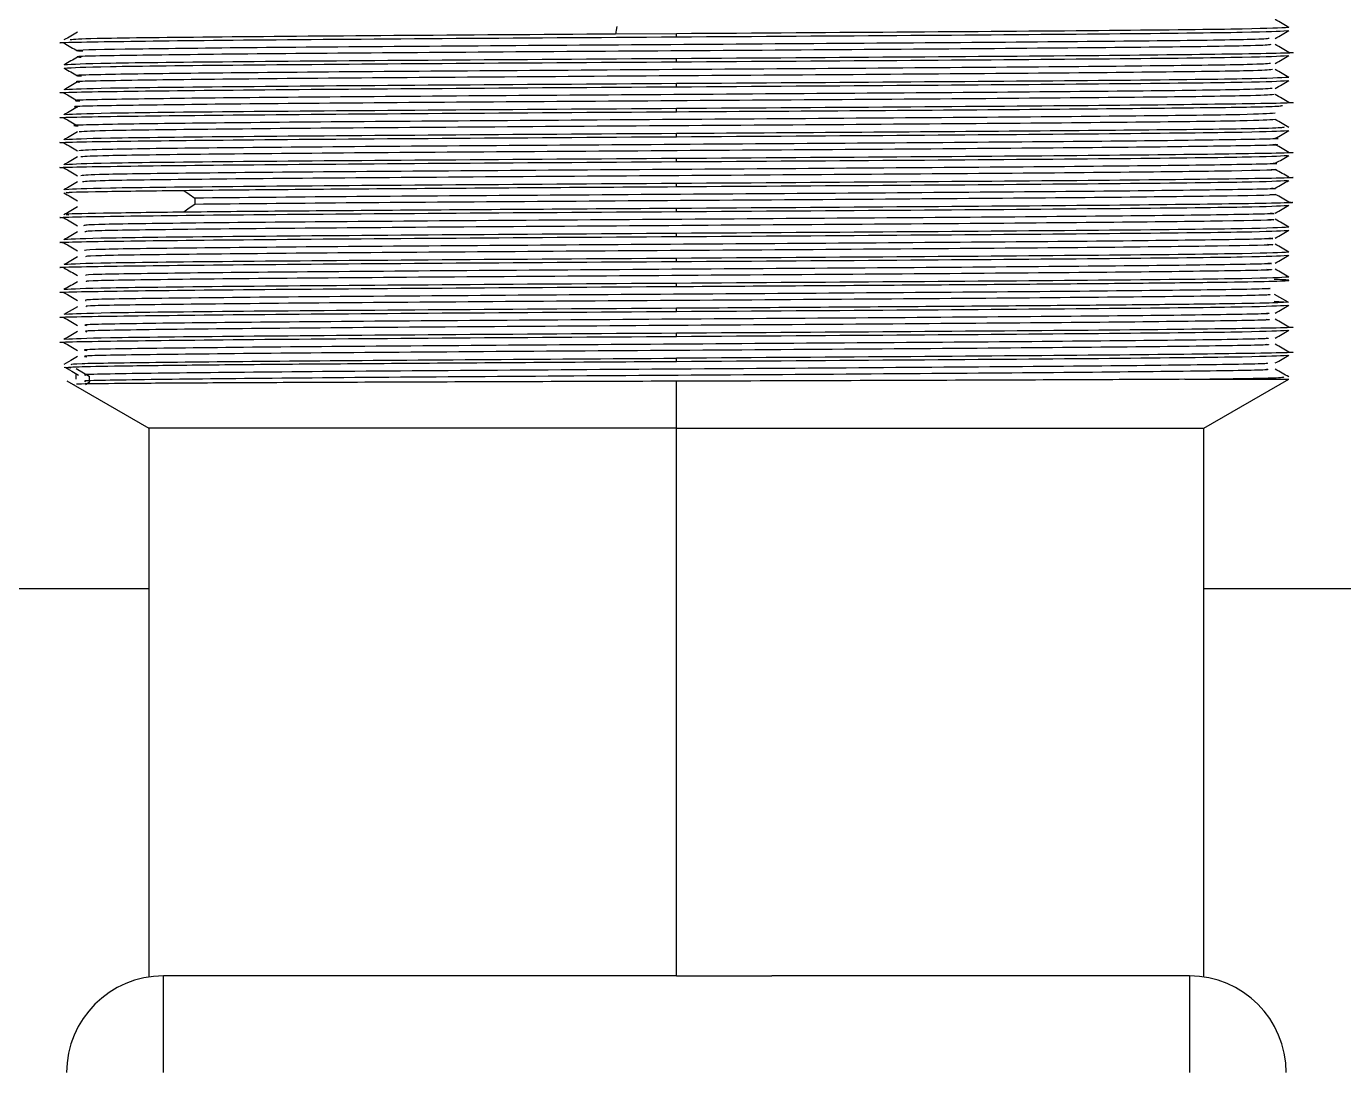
# Model space of a CAD drawing. Header units: millimetres. Extents: x 101 to 291, y 114 to 180.
# Drawn here: x 153.53 to 160.33, y 171.7 to 177.11 of the extents above; entities that cross this region are included whole.
import ezdxf

# ---------------------------------------------------------------- set-up
doc = ezdxf.new("R2010")
doc.units = ezdxf.units.MM

msp = doc.modelspace()

# ---------------------------------------------------------------- linework, layer by layer
at = {"color": 7, "linetype": 'Continuous', "lineweight": 25}
for p, q in [((156.8836, 177.069), (156.5696, 177.067)), ((156.8836, 177.0529), (156.8836, 177.069)), ((156.8836, 176.9239), (156.8836, 176.94)), ((156.8836, 176.7949), (156.8836, 176.811)), ((156.8836, 176.6659), (156.8836, 176.682)), ((156.8836, 176.5369), (156.8836, 176.553)), ((156.8836, 176.4079), (156.8836, 176.424)), ((156.8836, 176.2789), (156.8836, 176.295)), ((154.3953, 176.2194), (154.3953, 176.1871)), ((156.8836, 176.1499), (156.8836, 176.166)), ((156.8836, 176.0209), (156.8836, 176.037)), ((156.8836, 175.8919), (156.8836, 175.908)), ((156.8836, 175.7629), (156.8836, 175.779)), ((160.0442, 175.6809), (159.9734, 175.7218)), ((153.7906, 175.6585), (153.7197, 175.6176)), ((156.8836, 175.6339), (156.8836, 175.65)), ((159.9718, 175.6867), (160.0454, 175.6822)), ((156.8836, 175.5049), (156.8836, 175.521)), ((156.8836, 175.3759), (156.8836, 175.392)), ((153.7561, 175.3415), (153.7208, 175.3441)), ((153.7824, 175.3395), (153.8508, 175.2992)), ((153.7824, 175.2831), (153.7824, 175.3119)), ((153.8508, 175.2992), (153.8508, 175.267)), ((153.735, 175.2745), (154.1586, 175.0299)), ((153.7658, 175.2572), (153.7723, 175.2569)), ((153.8508, 175.267), (153.8303, 175.2549)), ((156.8836, 175.0299), (156.8836, 175.2731)), ((159.5096, 175.2831), (160.0472, 175.2831)), ((159.6086, 175.0299), (160.0472, 175.2831)), ((154.1586, 175.0299), (154.1586, 172.1942)), ((156.8836, 175.0299), (154.1586, 175.0299)), ((156.8836, 175.0299), (159.6086, 175.0299)), ((156.8836, 172.1999), (156.8836, 175.0299)), ((159.6086, 172.1942), (159.6086, 175.0299)), ((154.1586, 174.1999), (143.6086, 174.1999)), ((170.1586, 174.1999), (159.6086, 174.1999)), ((154.2336, 171.6999), (154.2336, 172.1999)), ((156.3904, 172.1999), (154.2336, 172.1999)), ((156.8836, 172.1999), (156.3904, 172.1999)), ((156.8836, 172.1999), (157.3768, 172.1999)), ((159.5336, 172.1999), (157.3768, 172.1999)), ((159.5336, 172.1999), (159.5336, 171.6999))]:
    msp.add_line(p, q, dxfattribs=at)
at = {"color": 7, "linetype": 'Continuous', "lineweight": 25, "flags": 128}
for points in [[(156.5765, 177.1072), (156.573, 177.0871), (156.5696, 177.0669)], [(154.3391, 176.2597), (154.3672, 176.2396), (154.3952, 176.2194)], [(154.3952, 176.1871), (154.3672, 176.1669), (154.3391, 176.1468)], [(153.7904, 175.4005), (153.755, 175.38), (153.7196, 175.3596)], [(153.7248, 175.3452), (153.7601, 175.3248), (153.7955, 175.3043)]]:
    msp.add_lwpolyline(points, dxfattribs=at)
at = {"color": 7, "linetype": 'Continuous', "lineweight": 25}
for centre, start, end in [((154.2336, 171.6999), 90, 180), ((159.5336, 171.6999), 0, 90)]:
    msp.add_arc(centre, 0.5, start, end, dxfattribs=at)
for points, knots in [([(160.0478, 177.101), (160.0359, 177.1078), (160.0123, 177.1215), (159.9886, 177.1352), (159.9768, 177.142)], [0, 0, 0, 0, 0.500008, 1, 1, 1, 1]), ([(153.7905, 177.0775), (153.7787, 177.0707), (153.7551, 177.0571), (153.7316, 177.0435), (153.7198, 177.0367)], [0, 0, 0, 0, 0.499989, 1, 1, 1, 1]), ([(156.5696, 177.067), (156.1744, 177.0644), (155.3839, 177.0591), (154.4362, 177.0513), (153.8242, 177.044), (153.7744, 177.0392), (153.7517, 177.037)], [0, 0, 0, 0, 0.260824, 0.521648, 0.782472, 1, 1, 1, 1]), ([(160.0471, 177.1012), (159.9996, 177.0986), (159.9045, 177.0932), (159.1729, 177.0851), (158.1273, 177.0771), (157.2982, 177.0717), (156.8836, 177.069)], [0, 0, 0, 0, 0.249949, 0.499967, 0.749983, 1, 1, 1, 1]), ([(156.8836, 177.0529), (157.2982, 177.0556), (158.1274, 177.0609), (159.1725, 177.069), (159.8983, 177.077), (159.9928, 177.0823), (160.0393, 177.0849)], [0, 0, 0, 0, 0.252058, 0.504117, 0.756175, 1, 1, 1, 1]), ([(159.9767, 177.0443), (159.9885, 177.0511), (160.0121, 177.0648), (160.0357, 177.0784), (160.0475, 177.0852)], [0, 0, 0, 0, 0.500011, 1, 1, 1, 1]), ([(153.7275, 177.0204), (153.7249, 177.0205), (153.6399, 177.0232), (153.92, 177.0287), (154.579, 177.0367), (155.6438, 177.0448), (156.4703, 177.0502), (156.8836, 177.0529)], [0, 0, 0, 0, 0.007658, 0.255744, 0.503829, 0.751915, 1, 1, 1, 1]), ([(153.7199, 177.0207), (153.7317, 177.0139), (153.7552, 177.0003), (153.7788, 176.9867), (153.7906, 176.9799)], [0, 0, 0, 0, 0.499992, 1, 1, 1, 1]), ([(159.9541, 177.0128), (159.9399, 177.0107), (159.909, 177.0063), (159.4117, 176.9994), (158.6198, 176.9922), (157.6075, 176.985), (156.5094, 176.9778), (155.4586, 176.9706), (154.5709, 176.9635), (154.0013, 176.9563), (153.7478, 176.9512), (153.8034, 176.9485), (153.809, 176.9483)], [0, 0, 0, 0, 0.095592, 0.207071, 0.31855, 0.430028, 0.541506, 0.652984, 0.764462, 0.87594, 0.987418, 1, 1, 1, 1]), ([(159.9459, 177.0446), (159.932, 177.0427), (159.9005, 177.0384), (159.4107, 177.0317), (158.62, 177.0245), (157.6074, 177.0173), (156.5094, 177.0101), (155.4584, 177.0029), (154.5716, 176.9957), (153.9987, 176.9886), (153.7462, 176.9833), (153.8084, 176.9805), (153.8179, 176.9801)], [0, 0, 0, 0, 0.088219, 0.199698, 0.311176, 0.422655, 0.534132, 0.64561, 0.757087, 0.868565, 0.980043, 1, 1, 1, 1]), ([(160.0475, 176.9721), (160.0357, 176.979), (160.0122, 176.9926), (159.9886, 177.0062), (159.9768, 177.013)], [0, 0, 0, 0, 0.500011, 1, 1, 1, 1]), ([(153.7906, 176.9485), (153.7788, 176.9417), (153.7552, 176.9281), (153.7316, 176.9145), (153.7199, 176.9077)], [0, 0, 0, 0, 0.4999688, 1, 1, 1, 1]), ([(156.8836, 176.94), (156.4691, 176.9373), (155.64, 176.9319), (154.5943, 176.9239), (153.8627, 176.9158), (153.7676, 176.9104), (153.7201, 176.9077)], [0, 0, 0, 0, 0.250011, 0.500023, 0.750034, 1, 1, 1, 1]), ([(153.7201, 176.8916), (153.7677, 176.8943), (153.8628, 176.8997), (154.5943, 176.9078), (155.64, 176.9158), (156.4691, 176.9212), (156.8836, 176.9239)], [0, 0, 0, 0, 0.249949, 0.499967, 0.749983, 1, 1, 1, 1]), ([(160.0409, 176.9725), (160.043, 176.9724), (160.1273, 176.9697), (159.847, 176.9642), (159.1883, 176.9561), (158.1234, 176.9481), (157.2969, 176.9427), (156.8836, 176.94)], [0, 0, 0, 0, 0.006493, 0.25487, 0.503247, 0.751623, 1, 1, 1, 1]), ([(156.8836, 176.9239), (157.2982, 176.9266), (158.1274, 176.9319), (159.1725, 176.94), (159.8986, 176.948), (159.9932, 176.9533), (160.0397, 176.9559)], [0, 0, 0, 0, 0.251945, 0.50389, 0.755835, 1, 1, 1, 1]), ([(159.9767, 176.9154), (159.9885, 176.9222), (160.0121, 176.9358), (160.0357, 176.9494), (160.0474, 176.9562)], [0, 0, 0, 0, 0.499989, 1, 1, 1, 1]), ([(153.7198, 176.8917), (153.7316, 176.8849), (153.7552, 176.8713), (153.7787, 176.8576), (153.7905, 176.8508)], [0, 0, 0, 0, 0.499992, 1, 1, 1, 1]), ([(159.9625, 176.8838), (159.9417, 176.8816), (159.898, 176.877), (159.3758, 176.87), (158.5685, 176.8628), (157.5483, 176.8556), (156.449, 176.8484), (155.4047, 176.8413), (154.529, 176.8341), (153.9803, 176.8269), (153.7399, 176.8219), (153.7973, 176.8194), (153.8005, 176.8193)], [0, 0, 0, 0, 0.101946, 0.213388, 0.324829, 0.43627, 0.547711, 0.659151, 0.77059, 0.882028, 0.993466, 1, 1, 1, 1]), ([(159.953, 176.9156), (159.9329, 176.9135), (159.8891, 176.9091), (159.3749, 176.9023), (158.5687, 176.8951), (157.5482, 176.8879), (156.449, 176.8807), (155.4045, 176.8735), (154.5299, 176.8663), (153.9775, 176.8592), (153.739, 176.8541), (153.8036, 176.8514), (153.8107, 176.8511)], [0, 0, 0, 0, 0.094568, 0.20601, 0.317453, 0.428894, 0.540336, 0.651776, 0.763216, 0.874655, 0.986093, 1, 1, 1, 1]), ([(160.0475, 176.8432), (160.0357, 176.85), (160.0121, 176.8636), (159.9886, 176.8772), (159.9768, 176.884)], [0, 0, 0, 0, 0.500011, 1, 1, 1, 1]), ([(153.7273, 176.7624), (153.7248, 176.7625), (153.6399, 176.7652), (153.92, 176.7707), (154.579, 176.7787), (155.6438, 176.7868), (156.4703, 176.7922), (156.8836, 176.7949)], [0, 0, 0, 0, 0.007486, 0.255614, 0.503743, 0.751872, 1, 1, 1, 1]), ([(153.7905, 176.8195), (153.7787, 176.8127), (153.7551, 176.7991), (153.7316, 176.7855), (153.7198, 176.7787)], [0, 0, 0, 0, 0.50002, 1, 1, 1, 1]), ([(156.8836, 176.811), (156.469, 176.8083), (155.6399, 176.8029), (154.5947, 176.7949), (153.8679, 176.7869), (153.7733, 176.7816), (153.7266, 176.779)], [0, 0, 0, 0, 0.251719, 0.503438, 0.755157, 1, 1, 1, 1]), ([(159.9609, 176.7866), (159.9339, 176.7844), (159.877, 176.7799), (159.3379, 176.7729), (158.5168, 176.7657), (157.4887, 176.7585), (156.3889, 176.7513), (155.3513, 176.7441), (154.4889, 176.737), (153.9577, 176.7298), (153.732, 176.7248), (153.7978, 176.7223), (153.802, 176.7221)], [0, 0, 0, 0, 0.100849, 0.212293, 0.323738, 0.435184, 0.54663, 0.658077, 0.769525, 0.880973, 0.992421, 1, 1, 1, 1]), ([(160.0471, 176.8432), (159.9996, 176.8406), (159.9045, 176.8352), (159.1729, 176.8271), (158.1273, 176.8191), (157.2982, 176.8137), (156.8836, 176.811)], [0, 0, 0, 0, 0.249949, 0.499967, 0.749983, 1, 1, 1, 1]), ([(156.8836, 176.7949), (157.2982, 176.7976), (158.1274, 176.8029), (159.1725, 176.811), (159.8988, 176.819), (159.9934, 176.8243), (160.04, 176.8269)], [0, 0, 0, 0, 0.2518739, 0.503748, 0.7556223, 1, 1, 1, 1]), ([(159.9766, 176.7864), (159.9884, 176.7932), (160.012, 176.8068), (160.0356, 176.8204), (160.0474, 176.8272)], [0, 0, 0, 0, 0.499989, 1, 1, 1, 1]), ([(153.7197, 176.7627), (153.7315, 176.7559), (153.7551, 176.7423), (153.7787, 176.7287), (153.7905, 176.7219)], [0, 0, 0, 0, 0.500011, 1, 1, 1, 1]), ([(159.9718, 176.7548), (159.9436, 176.7525), (159.8864, 176.7477), (159.3387, 176.7406), (158.5166, 176.7334), (157.4888, 176.7262), (156.3888, 176.7191), (155.3515, 176.7119), (154.488, 176.7047), (153.961, 176.6973), (153.7319, 176.6931), (153.7903, 176.6903), (153.7905, 176.6903)], [0, 0, 0, 0, 0.108214, 0.219654, 0.331094, 0.442535, 0.553977, 0.66542, 0.776863, 0.888306, 0.99975, 1, 1, 1, 1]), ([(160.0401, 176.7145), (160.0425, 176.7144), (160.1273, 176.7116), (159.8472, 176.7062), (159.1882, 176.6981), (158.1234, 176.6901), (157.2969, 176.6847), (156.8836, 176.682)], [0, 0, 0, 0, 0.007292, 0.255469, 0.503646, 0.751823, 1, 1, 1, 1]), ([(160.0474, 176.7142), (160.0356, 176.721), (160.012, 176.7346), (159.9884, 176.7482), (159.9767, 176.755)], [0, 0, 0, 0, 0.499989, 1, 1, 1, 1]), ([(153.7274, 176.6334), (153.7249, 176.6335), (153.6399, 176.6362), (153.92, 176.6417), (154.579, 176.6497), (155.6438, 176.6578), (156.4703, 176.6632), (156.8836, 176.6659)], [0, 0, 0, 0, 0.007536, 0.255652, 0.503768, 0.751884, 1, 1, 1, 1]), ([(153.7904, 176.6905), (153.7787, 176.6837), (153.7551, 176.6701), (153.7315, 176.6565), (153.7197, 176.6497)], [0, 0, 0, 0, 0.499992, 1, 1, 1, 1]), ([(159.9757, 176.6578), (159.9402, 176.6554), (159.8691, 176.6507), (159.3003, 176.6435), (158.4641, 176.6363), (157.429, 176.6291), (156.3288, 176.6219), (155.2985, 176.6147), (154.4489, 176.6076), (153.9392, 176.6004), (153.7254, 176.5955), (153.7917, 176.5931), (153.7926, 176.5931)], [0, 0, 0, 0, 0.110067, 0.221125, 0.332183, 0.443241, 0.554299, 0.665357, 0.776414, 0.88747, 0.998526, 1, 1, 1, 1]), ([(156.8836, 176.682), (156.469, 176.6793), (155.6399, 176.6739), (154.5947, 176.6659), (153.8683, 176.6579), (153.7736, 176.6526), (153.727, 176.65)], [0, 0, 0, 0, 0.251828, 0.503655, 0.755483, 1, 1, 1, 1]), ([(156.8836, 176.6659), (157.2294, 176.6681), (157.921, 176.6726), (158.8504, 176.6793), (159.559, 176.6861), (159.9847, 176.6922), (160.0059, 176.6962), (160.015, 176.6979)], [0, 0, 0, 0, 0.2106118, 0.4212236, 0.6318351, 0.8424472, 1, 1, 1, 1]), ([(153.7196, 176.6338), (153.7314, 176.627), (153.7551, 176.6133), (153.7787, 176.5997), (153.7905, 176.5929)], [0, 0, 0, 0, 0.49998, 1, 1, 1, 1]), ([(159.9774, 176.6256), (159.9417, 176.6232), (159.8705, 176.6184), (159.3005, 176.6112), (158.4642, 176.604), (157.4287, 176.5968), (156.3297, 176.5897), (155.2951, 176.5825), (154.4616, 176.5753), (153.9007, 176.5682), (153.832, 176.5635), (153.7985, 176.5612)], [0, 0, 0, 0, 0.111696, 0.223393, 0.33509, 0.446788, 0.558485, 0.670181, 0.781877, 0.893572, 1, 1, 1, 1]), ([(160.0224, 176.5855), (160.0133, 176.5836), (159.9932, 176.5795), (159.56, 176.5732), (158.8502, 176.5665), (157.921, 176.5597), (157.2294, 176.5552), (156.8836, 176.553)], [0, 0, 0, 0, 0.1708985, 0.3781743, 0.5854493, 0.7927246, 1, 1, 1, 1]), ([(160.0477, 176.5851), (160.0359, 176.5919), (160.0122, 176.6055), (159.9886, 176.6192), (159.9768, 176.626)], [0, 0, 0, 0, 0.50002, 1, 1, 1, 1]), ([(153.7268, 176.5044), (153.7245, 176.5045), (153.6399, 176.5073), (153.9202, 176.5127), (154.579, 176.5208), (155.6438, 176.5288), (156.4703, 176.5342), (156.8836, 176.5369)], [0, 0, 0, 0, 0.006911, 0.255183, 0.503456, 0.751728, 1, 1, 1, 1]), ([(153.7905, 176.5615), (153.7787, 176.5547), (153.7551, 176.541), (153.7314, 176.5274), (153.7196, 176.5206)], [0, 0, 0, 0, 0.5000197, 1, 1, 1, 1]), ([(156.8836, 176.553), (156.469, 176.5503), (155.6399, 176.5449), (154.5947, 176.5369), (153.8682, 176.5289), (153.7736, 176.5236), (153.727, 176.521)], [0, 0, 0, 0, 0.251814, 0.503629, 0.755443, 1, 1, 1, 1]), ([(159.975, 176.5286), (159.9756, 176.5285), (160.0337, 176.5262), (159.8035, 176.5213), (159.2731, 176.5141), (158.4079, 176.5069), (157.3696, 176.4997), (156.2697, 176.4925), (155.243, 176.4854), (154.4231, 176.4782), (153.8793, 176.4711), (153.8241, 176.4664), (153.7971, 176.4641)], [0, 0, 0, 0, 0.001175, 0.112632, 0.22409, 0.335548, 0.447007, 0.558467, 0.669927, 0.781388, 0.892849, 1, 1, 1, 1]), ([(156.8836, 176.5369), (157.2982, 176.5396), (158.1274, 176.5449), (159.1725, 176.553), (159.8991, 176.561), (159.9937, 176.5663), (160.0403, 176.5689)], [0, 0, 0, 0, 0.251794, 0.503588, 0.755382, 1, 1, 1, 1]), ([(159.9767, 176.5284), (159.9885, 176.5352), (160.0121, 176.5488), (160.0358, 176.5625), (160.0476, 176.5693)], [0, 0, 0, 0, 0.49998, 1, 1, 1, 1]), ([(153.7195, 176.5048), (153.7313, 176.498), (153.755, 176.4843), (153.7786, 176.4707), (153.7904, 176.4639)], [0, 0, 0, 0, 0.50002, 1, 1, 1, 1]), ([(159.9638, 176.4968), (159.9685, 176.4966), (160.0341, 176.494), (159.8067, 176.489), (159.2723, 176.4818), (158.4082, 176.4746), (157.3695, 176.4674), (156.2698, 176.4603), (155.2427, 176.4531), (154.4238, 176.4459), (153.8886, 176.4389), (153.8336, 176.4344), (153.8077, 176.4323)], [0, 0, 0, 0, 0.008542, 0.12, 0.231459, 0.342918, 0.454378, 0.565839, 0.6773, 0.788762, 0.900225, 1, 1, 1, 1]), ([(160.0398, 176.4565), (160.0423, 176.4564), (160.1273, 176.4537), (159.8473, 176.4482), (159.1882, 176.4401), (158.1234, 176.4321), (157.2969, 176.4267), (156.8836, 176.424)], [0, 0, 0, 0, 0.007608, 0.255706, 0.503804, 0.751902, 1, 1, 1, 1]), ([(160.0476, 176.4561), (160.0358, 176.4629), (160.0121, 176.4765), (159.9885, 176.4902), (159.9767, 176.497)], [0, 0, 0, 0, 0.5, 1, 1, 1, 1]), ([(153.7266, 176.3754), (153.7243, 176.3755), (153.6399, 176.3782), (153.9202, 176.3837), (154.5789, 176.3917), (155.6438, 176.3998), (156.4703, 176.4052), (156.8836, 176.4079)], [0, 0, 0, 0, 0.006734, 0.25505, 0.503367, 0.751684, 1, 1, 1, 1]), ([(153.7905, 176.4325), (153.7787, 176.4257), (153.755, 176.4121), (153.7314, 176.3984), (153.7196, 176.3916)], [0, 0, 0, 0, 0.50002, 1, 1, 1, 1]), ([(153.7196, 176.3758), (153.7314, 176.369), (153.7551, 176.3554), (153.7787, 176.3417), (153.7905, 176.3349)], [0, 0, 0, 0, 0.49998, 1, 1, 1, 1]), ([(156.8836, 176.424), (156.469, 176.4213), (155.6399, 176.4159), (154.5947, 176.4079), (153.8687, 176.3999), (153.7741, 176.3946), (153.7276, 176.392)], [0, 0, 0, 0, 0.251972, 0.503944, 0.755916, 1, 1, 1, 1]), ([(159.9656, 176.3996), (159.9691, 176.3994), (160.0261, 176.3969), (159.7837, 176.3919), (159.232, 176.3847), (158.3545, 176.3775), (157.3093, 176.3703), (156.2102, 176.3631), (155.1912, 176.356), (154.3863, 176.3488), (153.8678, 176.3418), (153.8261, 176.3372), (153.8063, 176.3351)], [0, 0, 0, 0, 0.007224, 0.118703, 0.230182, 0.341661, 0.453139, 0.564617, 0.676094, 0.787572, 0.89905, 1, 1, 1, 1]), ([(156.8836, 176.4079), (157.2982, 176.4106), (158.1274, 176.4159), (159.1725, 176.424), (159.899, 176.432), (159.9936, 176.4373), (160.0402, 176.4399)], [0, 0, 0, 0, 0.2518311, 0.5036624, 0.755494, 1, 1, 1, 1]), ([(159.9767, 176.3994), (159.9885, 176.4062), (160.0121, 176.4198), (160.0358, 176.4335), (160.0476, 176.4403)], [0, 0, 0, 0, 0.5, 1, 1, 1, 1]), ([(159.9557, 176.3677), (159.9632, 176.3674), (160.0272, 176.3647), (159.7867, 176.3596), (159.2313, 176.3524), (158.3548, 176.3452), (157.3093, 176.3381), (156.2103, 176.3309), (155.1909, 176.3237), (154.3871, 176.3165), (153.8766, 176.3097), (153.8347, 176.3053), (153.8155, 176.3033)], [0, 0, 0, 0, 0.014603, 0.126082, 0.237561, 0.349039, 0.460517, 0.571995, 0.683472, 0.79495, 0.906427, 1, 1, 1, 1]), ([(160.04, 176.3275), (160.0424, 176.3274), (160.1273, 176.3246), (159.8472, 176.3192), (159.1882, 176.3111), (158.1234, 176.3031), (157.2969, 176.2977), (156.8836, 176.295)], [0, 0, 0, 0, 0.007442, 0.255582, 0.503721, 0.751861, 1, 1, 1, 1]), ([(156.8836, 176.2789), (157.2982, 176.2816), (158.1273, 176.2869), (159.1726, 176.295), (159.8994, 176.303), (159.994, 176.3083), (160.0407, 176.3109)], [0, 0, 0, 0, 0.251696, 0.503392, 0.755089, 1, 1, 1, 1]), ([(160.0476, 176.3271), (160.0357, 176.3339), (160.0121, 176.3475), (159.9885, 176.3612), (159.9766, 176.368)], [0, 0, 0, 0, 0.49998, 1, 1, 1, 1]), ([(159.9768, 176.2704), (159.9886, 176.2772), (160.0123, 176.2909), (160.0359, 176.3045), (160.0477, 176.3113)], [0, 0, 0, 0, 0.49998, 1, 1, 1, 1]), ([(153.7195, 176.2468), (153.7313, 176.24), (153.7549, 176.2264), (153.7786, 176.2127), (153.7904, 176.2059)], [0, 0, 0, 0, 0.50002, 1, 1, 1, 1]), ([(153.7905, 176.3035), (153.7787, 176.2967), (153.7551, 176.2831), (153.7315, 176.2694), (153.7196, 176.2626)], [0, 0, 0, 0, 0.49998, 1, 1, 1, 1]), ([(156.8836, 176.295), (156.469, 176.2923), (155.6399, 176.2869), (154.5947, 176.2789), (153.8688, 176.2709), (153.7742, 176.2656), (153.7277, 176.263)], [0, 0, 0, 0, 0.252007, 0.504015, 0.756022, 1, 1, 1, 1]), ([(153.7472, 176.2464), (153.739, 176.2471), (153.7067, 176.2496), (153.886, 176.254), (154.188, 176.2578), (154.3391, 176.2597)], [0, 0, 0, 0, 0.146099, 0.573049, 1, 1, 1, 1]), ([(154.3391, 176.2597), (154.4989, 176.2613), (154.8185, 176.2645), (155.4472, 176.2693), (156.1441, 176.2741), (156.6371, 176.2773), (156.8836, 176.2789)], [0, 0, 0, 0, 0.249999, 0.5, 0.75, 1, 1, 1, 1]), ([(159.9484, 176.2388), (159.9582, 176.2383), (160.0202, 176.2355), (159.7655, 176.2302), (159.1895, 176.223), (158.3012, 176.2158), (157.2481, 176.2087), (156.1542, 176.2015), (155.1278, 176.1943), (154.6394, 176.1895), (154.3952, 176.1871)], [0, 0, 0, 0, 0.026204, 0.165319, 0.304434, 0.443548, 0.582662, 0.721775, 0.860888, 1, 1, 1, 1]), ([(159.9569, 176.2706), (159.963, 176.2703), (160.0184, 176.2676), (159.7629, 176.2625), (159.1902, 176.2553), (158.301, 176.2481), (157.2481, 176.2409), (156.1542, 176.2338), (155.1278, 176.2266), (154.6395, 176.2218), (154.3953, 176.2194)], [0, 0, 0, 0, 0.017154, 0.157561, 0.297969, 0.438377, 0.578783, 0.71919, 0.859595, 1, 1, 1, 1]), ([(160.0476, 176.1981), (160.0358, 176.2049), (160.0122, 176.2186), (159.9885, 176.2322), (159.9767, 176.239)], [0, 0, 0, 0, 0.49998, 1, 1, 1, 1]), ([(153.7905, 176.1745), (153.7787, 176.1677), (153.755, 176.1541), (153.7314, 176.1404), (153.7196, 176.1336)], [0, 0, 0, 0, 0.49998, 1, 1, 1, 1]), ([(160.0395, 176.1985), (160.0421, 176.1984), (160.1273, 176.1957), (159.8473, 176.1902), (159.1882, 176.1821), (158.1234, 176.1741), (157.2969, 176.1687), (156.8836, 176.166)], [0, 0, 0, 0, 0.007927, 0.255945, 0.503964, 0.751982, 1, 1, 1, 1]), ([(156.8836, 176.1499), (157.2982, 176.1526), (158.1273, 176.1579), (159.1726, 176.166), (159.8992, 176.174), (159.9938, 176.1793), (160.0405, 176.1819)], [0, 0, 0, 0, 0.251748, 0.503497, 0.755245, 1, 1, 1, 1]), ([(159.9767, 176.1414), (159.9885, 176.1482), (160.0121, 176.1618), (160.0358, 176.1755), (160.0476, 176.1823)], [0, 0, 0, 0, 0.499989, 1, 1, 1, 1]), ([(153.7264, 176.1174), (153.7242, 176.1175), (153.6399, 176.1202), (153.9202, 176.1257), (154.5789, 176.1338), (155.6438, 176.1418), (156.4703, 176.1472), (156.8836, 176.1499)], [0, 0, 0, 0, 0.006543, 0.254907, 0.503271, 0.751636, 1, 1, 1, 1]), ([(153.7196, 176.1178), (153.7314, 176.111), (153.755, 176.0974), (153.7787, 176.0837), (153.7905, 176.0769)], [0, 0, 0, 0, 0.499992, 1, 1, 1, 1]), ([(154.3391, 176.1468), (154.1882, 176.1449), (153.8866, 176.1411), (153.7079, 176.1368), (153.7384, 176.1343), (153.7455, 176.1338)], [0, 0, 0, 0, 0.433754, 0.867507, 1, 1, 1, 1]), ([(159.9497, 176.1416), (159.9576, 176.1411), (160.0103, 176.1383), (159.7404, 176.1331), (159.1475, 176.1259), (158.2462, 176.1187), (157.1884, 176.1115), (156.092, 176.1044), (155.0893, 176.0972), (154.3155, 176.09), (153.8457, 176.0833), (153.8286, 176.079), (153.8211, 176.0771)], [0, 0, 0, 0, 0.019677, 0.131152, 0.242626, 0.3541, 0.465573, 0.577046, 0.688518, 0.79999, 0.911461, 1, 1, 1, 1]), ([(159.9425, 176.1098), (159.954, 176.1092), (160.0127, 176.1062), (159.7428, 176.1008), (159.1469, 176.0936), (158.2464, 176.0864), (157.1883, 176.0793), (156.0921, 176.0721), (155.089, 176.0649), (154.3164, 176.0577), (153.8535, 176.0512), (153.8352, 176.047), (153.8275, 176.0453)], [0, 0, 0, 0, 0.027058, 0.138532, 0.250006, 0.361479, 0.472951, 0.584423, 0.695894, 0.807365, 0.918836, 1, 1, 1, 1]), ([(156.8836, 176.166), (156.6371, 176.1644), (156.1441, 176.1612), (155.4472, 176.1564), (154.8185, 176.1516), (154.4989, 176.1484), (154.3391, 176.1468)], [0, 0, 0, 0, 0.25, 0.5, 0.750001, 1, 1, 1, 1]), ([(160.0475, 176.0691), (160.0357, 176.0759), (160.0121, 176.0895), (159.9884, 176.1032), (159.9766, 176.11)], [0, 0, 0, 0, 0.50002, 1, 1, 1, 1]), ([(153.7905, 176.0455), (153.7787, 176.0387), (153.7551, 176.0251), (153.7314, 176.0114), (153.7196, 176.0046)], [0, 0, 0, 0, 0.500008, 1, 1, 1, 1]), ([(156.8836, 176.037), (156.4691, 176.0343), (155.64, 176.0289), (154.5943, 176.0209), (153.8627, 176.0128), (153.7676, 176.0074), (153.7201, 176.0047)], [0, 0, 0, 0, 0.250011, 0.500023, 0.750034, 1, 1, 1, 1]), ([(160.0471, 176.0692), (159.9996, 176.0666), (159.9045, 176.0612), (159.1729, 176.0531), (158.1273, 176.0451), (157.2982, 176.0397), (156.8836, 176.037)], [0, 0, 0, 0, 0.249949, 0.499967, 0.749983, 1, 1, 1, 1]), ([(156.8836, 176.0209), (157.2982, 176.0236), (158.1273, 176.0289), (159.1726, 176.037), (159.8997, 176.045), (159.9943, 176.0503), (160.041, 176.0529)], [0, 0, 0, 0, 0.251603, 0.503207, 0.754811, 1, 1, 1, 1]), ([(159.9768, 176.0124), (159.9886, 176.0192), (160.0123, 176.0329), (160.0359, 176.0465), (160.0477, 176.0533)], [0, 0, 0, 0, 0.49998, 1, 1, 1, 1]), ([(153.7266, 175.9884), (153.7244, 175.9885), (153.6399, 175.9912), (153.9202, 175.9967), (154.579, 176.0047), (155.6438, 176.0128), (156.4703, 176.0182), (156.8836, 176.0209)], [0, 0, 0, 0, 0.006772, 0.255079, 0.503386, 0.751693, 1, 1, 1, 1]), ([(153.7197, 175.9888), (153.7315, 175.982), (153.7551, 175.9683), (153.7787, 175.9547), (153.7906, 175.9479)], [0, 0, 0, 0, 0.5, 1, 1, 1, 1]), ([(159.9433, 176.0126), (159.9527, 176.012), (160.0022, 176.0091), (159.717, 176.0037), (159.1041, 175.9965), (158.1913, 175.9893), (157.1278, 175.9821), (156.0333, 175.975), (155.0393, 175.9678), (154.2815, 175.9606), (153.8349, 175.954), (153.829, 175.9498), (153.8265, 175.9481)], [0, 0, 0, 0, 0.026122, 0.137553, 0.248984, 0.360415, 0.471847, 0.583278, 0.694709, 0.806139, 0.917568, 1, 1, 1, 1]), ([(159.9375, 175.9808), (159.9502, 175.9801), (160.0052, 175.9769), (159.7191, 175.9714), (159.1036, 175.9642), (158.1915, 175.9571), (157.1277, 175.9499), (156.0334, 175.9427), (155.039, 175.9355), (154.2825, 175.9283), (153.8422, 175.9219), (153.8347, 175.9179), (153.8316, 175.9163)], [0, 0, 0, 0, 0.0334768, 0.1449053, 0.2563343, 0.3677635, 0.4791927, 0.5906215, 0.70205, 0.813478, 0.9249052, 1, 1, 1, 1]), ([(160.0476, 175.9401), (160.0358, 175.9469), (160.0121, 175.9606), (159.9885, 175.9742), (159.9767, 175.981)], [0, 0, 0, 0, 0.50002, 1, 1, 1, 1]), ([(153.7906, 175.9165), (153.7788, 175.9097), (153.7552, 175.8961), (153.7315, 175.8824), (153.7197, 175.8756)], [0, 0, 0, 0, 0.50002, 1, 1, 1, 1]), ([(156.8836, 175.908), (156.4691, 175.9053), (155.64, 175.8999), (154.5943, 175.8919), (153.8627, 175.8838), (153.7676, 175.8784), (153.7201, 175.8758)], [0, 0, 0, 0, 0.250011, 0.500023, 0.750034, 1, 1, 1, 1]), ([(160.0471, 175.9402), (159.9996, 175.9376), (159.9045, 175.9322), (159.1729, 175.9241), (158.1273, 175.9161), (157.2982, 175.9107), (156.8836, 175.908)], [0, 0, 0, 0, 0.249949, 0.499967, 0.749983, 1, 1, 1, 1]), ([(156.8836, 175.8919), (157.2982, 175.8946), (158.1273, 175.8999), (159.1726, 175.908), (159.8996, 175.916), (159.9942, 175.9213), (160.041, 175.9239)], [0, 0, 0, 0, 0.251626, 0.503253, 0.75488, 1, 1, 1, 1]), ([(159.9768, 175.8834), (159.9886, 175.8902), (160.0123, 175.9039), (160.0359, 175.9175), (160.0477, 175.9243)], [0, 0, 0, 0, 0.49998, 1, 1, 1, 1]), ([(153.7262, 175.8594), (153.7241, 175.8595), (153.6399, 175.8623), (153.9203, 175.8677), (154.5789, 175.8757), (155.6438, 175.8838), (156.4704, 175.8892), (156.8836, 175.8919)], [0, 0, 0, 0, 0.0063554, 0.2547665, 0.5031778, 0.751589, 1, 1, 1, 1]), ([(153.7196, 175.8598), (153.7314, 175.853), (153.755, 175.8394), (153.7786, 175.8257), (153.7905, 175.8189)], [0, 0, 0, 0, 0.499989, 1, 1, 1, 1]), ([(159.9382, 175.8836), (159.9483, 175.8829), (159.9935, 175.8798), (159.692, 175.8743), (159.0598, 175.8671), (158.1358, 175.8599), (157.0671, 175.8528), (155.975, 175.8456), (154.99, 175.8384), (154.2487, 175.8312), (153.8249, 175.8248), (153.8293, 175.8207), (153.831, 175.8191)], [0, 0, 0, 0, 0.032269, 0.143726, 0.255182, 0.36664, 0.478098, 0.589556, 0.701016, 0.812476, 0.923936, 1, 1, 1, 1]), ([(159.9338, 175.8518), (159.9469, 175.8509), (159.9972, 175.8477), (159.6939, 175.842), (159.0593, 175.8348), (158.136, 175.8277), (157.067, 175.8205), (155.9751, 175.8133), (154.9897, 175.8061), (154.2498, 175.7989), (153.8317, 175.7926), (153.8339, 175.7888), (153.8347, 175.7873)], [0, 0, 0, 0, 0.039578, 0.151032, 0.262486, 0.373941, 0.485397, 0.596853, 0.70831, 0.819768, 0.931226, 1, 1, 1, 1]), ([(160.0477, 175.8111), (160.0358, 175.8179), (160.0122, 175.8316), (159.9886, 175.8452), (159.9767, 175.852)], [0, 0, 0, 0, 0.500008, 1, 1, 1, 1]), ([(153.7267, 175.7304), (153.7244, 175.7305), (153.6399, 175.7333), (153.9202, 175.7387), (154.579, 175.7467), (155.6438, 175.7548), (156.4703, 175.7602), (156.8836, 175.7629)], [0, 0, 0, 0, 0.006836, 0.255127, 0.503418, 0.751709, 1, 1, 1, 1]), ([(153.7906, 175.7875), (153.7788, 175.7807), (153.7551, 175.7671), (153.7315, 175.7534), (153.7197, 175.7466)], [0, 0, 0, 0, 0.4999917, 1, 1, 1, 1]), ([(156.8836, 175.779), (156.4691, 175.7763), (155.64, 175.7709), (154.5943, 175.7629), (153.8627, 175.7548), (153.7676, 175.7494), (153.7201, 175.7468)], [0, 0, 0, 0, 0.250011, 0.500023, 0.750034, 1, 1, 1, 1]), ([(160.0471, 175.8112), (159.9996, 175.8086), (159.9045, 175.8032), (159.1729, 175.7951), (158.1273, 175.7871), (157.2982, 175.7817), (156.8836, 175.779)], [0, 0, 0, 0, 0.249949, 0.499967, 0.749983, 1, 1, 1, 1]), ([(156.8836, 175.7629), (157.1195, 175.7644), (157.5913, 175.7675), (158.2636, 175.7721), (158.8673, 175.7767), (159.3719, 175.7812), (159.7533, 175.7858), (159.9888, 175.7904), (160.0806, 175.795), (160.0081, 175.7981), (159.9718, 175.7996)], [0, 0, 0, 0, 0.125, 0.25, 0.375, 0.5, 0.625, 0.75, 0.875, 1, 1, 1, 1]), ([(153.7197, 175.7308), (153.7315, 175.724), (153.7551, 175.7103), (153.7788, 175.6967), (153.7906, 175.6899)], [0, 0, 0, 0, 0.500031, 1, 1, 1, 1]), ([(159.9403, 175.7537), (159.946, 175.7532), (159.9773, 175.7502), (159.6621, 175.7449), (159.0159, 175.7377), (158.0796, 175.7305), (157.0063, 175.7234), (155.9169, 175.7162), (154.9414, 175.709), (154.2168, 175.7018), (153.8148, 175.6955), (153.8288, 175.6916), (153.8342, 175.6901)], [0, 0, 0, 0, 0.024759, 0.137776, 0.250794, 0.363812, 0.476831, 0.58985, 0.702869, 0.815888, 0.928906, 1, 1, 1, 1]), ([(159.9396, 175.7215), (159.9458, 175.721), (159.9783, 175.718), (159.6627, 175.7126), (159.0158, 175.7055), (158.0797, 175.6983), (157.0063, 175.6911), (155.917, 175.6839), (154.941, 175.6767), (154.2179, 175.6695), (153.821, 175.6634), (153.8324, 175.6596), (153.8365, 175.6583)], [0, 0, 0, 0, 0.026726, 0.140369, 0.254014, 0.367659, 0.481304, 0.59495, 0.708596, 0.822241, 0.935886, 1, 1, 1, 1]), ([(153.7264, 175.6014), (153.7242, 175.6015), (153.6399, 175.6042), (153.9202, 175.6097), (154.5789, 175.6177), (155.6438, 175.6258), (156.4703, 175.6312), (156.8836, 175.6339)], [0, 0, 0, 0, 0.006565, 0.254924, 0.503283, 0.751642, 1, 1, 1, 1]), ([(156.8836, 175.65), (156.469, 175.6473), (155.6399, 175.6419), (154.5947, 175.6339), (153.8684, 175.6259), (153.7738, 175.6206), (153.7272, 175.618)], [0, 0, 0, 0, 0.251876, 0.503752, 0.755628, 1, 1, 1, 1]), ([(159.9317, 175.6256), (159.9414, 175.6246), (159.9756, 175.6213), (159.6386, 175.6155), (158.9691, 175.6083), (158.0235, 175.6012), (156.9454, 175.594), (155.8594, 175.5868), (154.8935, 175.5796), (154.1861, 175.5724), (153.8055, 175.5662), (153.8281, 175.5625), (153.8364, 175.5611)], [0, 0, 0, 0, 0.0445, 0.155961, 0.267422, 0.378884, 0.490345, 0.601808, 0.713271, 0.824735, 0.936199, 1, 1, 1, 1]), ([(160.0312, 175.6813), (160.017, 175.68), (159.9853, 175.6773), (159.7499, 175.673), (159.3728, 175.6684), (158.867, 175.6638), (158.2637, 175.6592), (157.5912, 175.6546), (157.1195, 175.6515), (156.8836, 175.65)], [0, 0, 0, 0, 0.118389, 0.265324, 0.412259, 0.559195, 0.70613, 0.853065, 1, 1, 1, 1]), ([(156.8836, 175.6339), (157.2982, 175.6366), (158.1273, 175.6419), (159.1726, 175.65), (159.8994, 175.658), (159.994, 175.6633), (160.0407, 175.6659)], [0, 0, 0, 0, 0.2517, 0.5034, 0.7551, 1, 1, 1, 1]), ([(159.9768, 175.6254), (159.9886, 175.6322), (160.0122, 175.6458), (160.0359, 175.6595), (160.0477, 175.6663)], [0, 0, 0, 0, 0.499969, 1, 1, 1, 1]), ([(153.7196, 175.6018), (153.7314, 175.595), (153.7551, 175.5813), (153.7787, 175.5677), (153.7905, 175.5609)], [0, 0, 0, 0, 0.4999689, 1, 1, 1, 1]), ([(159.93, 175.5938), (159.9421, 175.5927), (159.9803, 175.5891), (159.6402, 175.5832), (158.9687, 175.5761), (158.0236, 175.5689), (156.9453, 175.5617), (155.8595, 175.5545), (154.8931, 175.5473), (154.1874, 175.5401), (153.8111, 175.5341), (153.8307, 175.5305), (153.8374, 175.5293)], [0, 0, 0, 0, 0.051694, 0.163151, 0.274609, 0.386067, 0.497525, 0.608984, 0.720443, 0.831904, 0.943365, 1, 1, 1, 1]), ([(160.0477, 175.5531), (160.0358, 175.5599), (160.0122, 175.5735), (159.9886, 175.5872), (159.9768, 175.594)], [0, 0, 0, 0, 0.500008, 1, 1, 1, 1]), ([(153.7269, 175.4724), (153.7246, 175.4725), (153.6399, 175.4752), (153.9201, 175.4807), (154.579, 175.4887), (155.6438, 175.4968), (156.4703, 175.5022), (156.8836, 175.5049)], [0, 0, 0, 0, 0.007068, 0.255301, 0.503534, 0.751767, 1, 1, 1, 1]), ([(153.7906, 175.5295), (153.7788, 175.5227), (153.7551, 175.5091), (153.7315, 175.4954), (153.7197, 175.4886)], [0, 0, 0, 0, 0.5, 1, 1, 1, 1]), ([(156.8836, 175.521), (156.469, 175.5183), (155.6399, 175.5129), (154.5947, 175.5049), (153.8685, 175.4969), (153.7739, 175.4916), (153.7273, 175.489)], [0, 0, 0, 0, 0.2519102, 0.5038206, 0.7557312, 1, 1, 1, 1]), ([(159.9302, 175.4966), (159.9388, 175.4955), (159.9662, 175.492), (159.6102, 175.4861), (158.9226, 175.4789), (157.9666, 175.4718), (156.8845, 175.4646), (155.8021, 175.4574), (154.8464, 175.4502), (154.1565, 175.443), (153.7962, 175.437), (153.8269, 175.4333), (153.8374, 175.4321)], [0, 0, 0, 0, 0.050454, 0.161916, 0.273377, 0.384838, 0.496297, 0.607757, 0.719216, 0.830675, 0.942133, 1, 1, 1, 1]), ([(160.04, 175.5535), (160.0424, 175.5534), (160.1273, 175.5506), (159.8472, 175.5452), (159.1882, 175.5371), (158.1234, 175.5291), (157.2969, 175.5237), (156.8836, 175.521)], [0, 0, 0, 0, 0.007444, 0.255583, 0.503722, 0.751861, 1, 1, 1, 1]), ([(156.8836, 175.5049), (157.2982, 175.5076), (158.1274, 175.5129), (159.1725, 175.521), (159.899, 175.529), (159.9936, 175.5343), (160.0402, 175.5369)], [0, 0, 0, 0, 0.251818, 0.503636, 0.755455, 1, 1, 1, 1]), ([(159.9767, 175.4964), (159.9885, 175.5032), (160.0121, 175.5168), (160.0357, 175.5305), (160.0475, 175.5373)], [0, 0, 0, 0, 0.500008, 1, 1, 1, 1]), ([(153.7196, 175.4728), (153.7314, 175.466), (153.755, 175.4523), (153.7786, 175.4387), (153.7904, 175.4319)], [0, 0, 0, 0, 0.499975, 1, 1, 1, 1]), ([(159.93, 175.4648), (159.9405, 175.4635), (159.9714, 175.4599), (159.6117, 175.4539), (158.9223, 175.4467), (157.9668, 175.4395), (156.8845, 175.4323), (155.8022, 175.4251), (154.8461, 175.4179), (154.1571, 175.4107), (153.7988, 175.4048), (153.8277, 175.4012), (153.8372, 175.4)], [0, 0, 0, 0, 0.057389, 0.168459, 0.279529, 0.390597, 0.501665, 0.612732, 0.723799, 0.834866, 0.945933, 1, 1, 1, 1]), ([(160.0405, 175.4245), (160.0428, 175.4244), (160.1273, 175.4216), (159.8471, 175.4162), (159.1883, 175.4081), (158.1234, 175.4001), (157.2969, 175.3947), (156.8836, 175.392)], [0, 0, 0, 0, 0.006873, 0.255155, 0.503437, 0.751718, 1, 1, 1, 1]), ([(160.0476, 175.4241), (160.0358, 175.4309), (160.0121, 175.4445), (159.9885, 175.4582), (159.9767, 175.465)], [0, 0, 0, 0, 0.499989, 1, 1, 1, 1]), ([(153.7359, 175.3448), (153.7535, 175.3461), (153.7922, 175.3489), (154.0351, 175.3532), (154.4149, 175.3577), (154.9192, 175.3622), (155.5181, 175.3668), (156.1838, 175.3713), (156.6504, 175.3744), (156.8836, 175.3759)], [0, 0, 0, 0, 0.122418, 0.268682, 0.414945, 0.561209, 0.707472, 0.853736, 1, 1, 1, 1]), ([(153.7566, 175.36), (153.7617, 175.3616), (153.7742, 175.3655), (154.1899, 175.3716), (154.8984, 175.3784), (155.8355, 175.3852), (156.5342, 175.3897), (156.8836, 175.392)], [0, 0, 0, 0, 0.149125, 0.361844, 0.574563, 0.787281, 1, 1, 1, 1]), ([(159.9299, 175.3676), (159.9366, 175.3664), (159.9566, 175.3627), (159.5808, 175.3567), (158.8755, 175.3495), (157.9095, 175.3424), (156.8236, 175.3352), (155.7456, 175.328), (154.7984, 175.3208), (154.1332, 175.3136), (153.8012, 175.3082), (153.8267, 175.3052), (153.832, 175.3045)], [0, 0, 0, 0, 0.057971, 0.171968, 0.285965, 0.399963, 0.513961, 0.627959, 0.741956, 0.855952, 0.969948, 1, 1, 1, 1]), ([(156.8836, 175.3759), (157.2982, 175.3786), (158.1274, 175.3839), (159.1725, 175.392), (159.8991, 175.4), (159.9937, 175.4053), (160.0403, 175.4079)], [0, 0, 0, 0, 0.251793, 0.503587, 0.755381, 1, 1, 1, 1]), ([(159.9767, 175.3674), (159.9885, 175.3742), (160.0121, 175.3878), (160.0357, 175.4015), (160.0475, 175.4083)], [0, 0, 0, 0, 0.5, 1, 1, 1, 1]), ([(159.9309, 175.3358), (159.9393, 175.3344), (159.9623, 175.3306), (159.5821, 175.3245), (158.8752, 175.3173), (157.9096, 175.3101), (156.8235, 175.3029), (155.7457, 175.2957), (154.7982, 175.2885), (154.1336, 175.2813), (153.8022, 175.2759), (153.8267, 175.2729), (153.8316, 175.2724)], [0, 0, 0, 0, 0.064941, 0.178312, 0.291684, 0.405056, 0.518428, 0.6318, 0.745172, 0.858542, 0.971912, 1, 1, 1, 1]), ([(159.5096, 175.2831), (159.6838, 175.2854), (160.0007, 175.2895), (160.0149, 175.2936), (160.0213, 175.2955)], [0, 0, 0, 0, 0.549933, 1, 1, 1, 1]), ([(160.0475, 175.2951), (160.0357, 175.3019), (160.0121, 175.3155), (159.9885, 175.3292), (159.9767, 175.336)], [0, 0, 0, 0, 0.5, 1, 1, 1, 1]), ([(156.8836, 175.2731), (156.6519, 175.2723), (156.1887, 175.2708), (155.5291, 175.2685), (154.9374, 175.2662), (154.4407, 175.264), (154.0689, 175.2617), (153.8355, 175.2596), (153.8001, 175.2582), (153.7846, 175.2576)], [0, 0, 0, 0, 0.147937, 0.295689, 0.443256, 0.590637, 0.737834, 0.884846, 1, 1, 1, 1]), ([(159.5096, 175.2831), (159.3494, 175.2823), (159.0292, 175.2806), (158.3805, 175.2781), (157.6555, 175.2756), (157.1408, 175.2739), (156.8836, 175.2731)], [0, 0, 0, 0, 0.2505177, 0.5006897, 0.750517, 1, 1, 1, 1])]:
    msp.add_open_spline(points, degree=3, knots=knots, dxfattribs=at)

doc.saveas('drawing.dxf')
